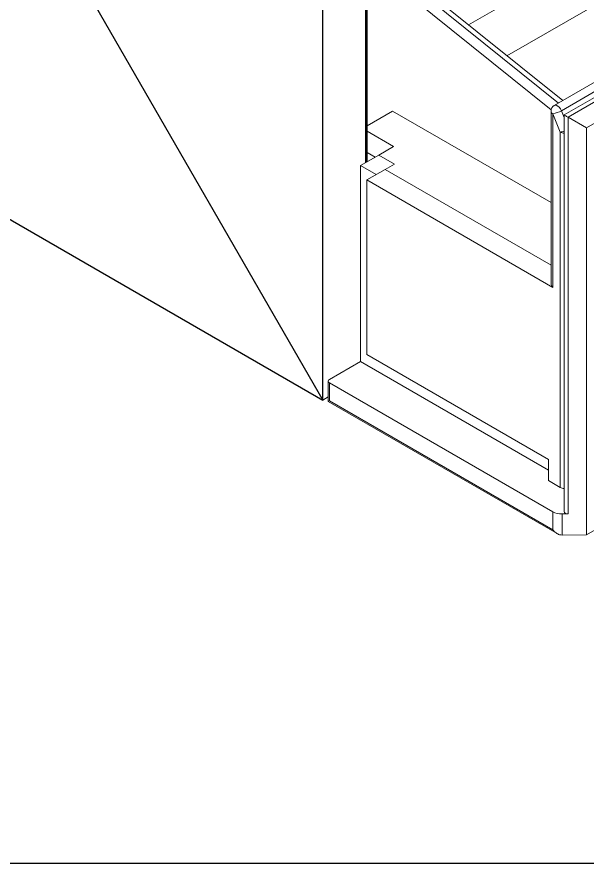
# Model space of a CAD drawing. Header units: millimetres. Extents: x 221 to 2771, y 196 to 840.
# Drawn here: x 2623.4 to 2641, y 542.62 to 568.72 of the extents above; entities that cross this region are included whole.
import ezdxf

# ---------------------------------------------------------------- set-up
doc = ezdxf.new("R2010")
doc.units = ezdxf.units.MM
doc.layers.add('antet_k', color=7, linetype='Continuous')

# ---------------------------------------------------------------- blocks, each defined once
blk = doc.blocks.new('S1.A')
at = {"color": 252}
blk.add_lwpolyline([(2269.172, -494.126), (2269.172, -791.126), (2479.168, -791.126), (2479.168, -494.126)], close=True, dxfattribs=at)
blk = doc.blocks.new('S50_SYF1')
at = {"layer": 'antet_k', "color": 0}
blk.add_blockref('S1.A', (-1500.922, 2845.514), dxfattribs=at)

msp = doc.modelspace()

# ---------------------------------------------------------------- linework, layer by layer
at = {"color": 252, "linetype": 'Continuous'}
for p, q in [((2634.21, 564.244), (2634.21, 623.036)), ((2634.175, 564.224), (2634.175, 622.987)), ((2632.845, 556.896), (2632.845, 622.22)), ((2613.527, 590.356), (2632.845, 556.896)), ((2576.277, 589.553), (2632.845, 556.896))]:
    msp.add_line(p, q, dxfattribs=at)
at = {"color": 7, "linetype": 'Continuous', "lineweight": 15}
for p, q in [((2654.304, 573.781), (2640.294, 565.693)), ((2654.424, 573.709), (2640.417, 565.623)), ((2652.549, 573.232), (2639.99, 565.983)), ((2652.77, 573.073), (2640.212, 565.823)), ((2654.414, 573.049), (2640.983, 565.296)), ((2637.346, 568.471), (2643.654, 572.113)), ((2640.255, 566.135), (2634.21, 570.989)), ((2634.21, 570.418), (2639.895, 565.854)), ((2638.529, 567.521), (2643.654, 570.48)), ((2634.999, 565.81), (2634.21, 565.355)), ((2634.999, 565.81), (2639.89, 562.987)), ((2639.89, 565.809), (2639.89, 560.502)), ((2640.175, 565.162), (2639.949, 565.728)), ((2639.949, 565.728), (2639.949, 560.373)), ((2640.294, 565.693), (2640.294, 553.456)), ((2640.417, 565.623), (2640.417, 553.387)), ((2640.417, 565.623), (2640.983, 565.296)), ((2634.21, 565.188), (2635.027, 564.716)), ((2640.175, 554.2), (2640.175, 565.162)), ((2640.983, 565.296), (2640.983, 552.74)), ((2635.027, 564.716), (2634.575, 564.455)), ((2634.575, 564.455), (2634.009, 564.128)), ((2634.462, 564.39), (2634.21, 564.535)), ((2634.575, 564.455), (2635.056, 564.177)), ((2634.009, 564.128), (2634.009, 558.086)), ((2634.49, 563.851), (2634.009, 564.128)), ((2635.056, 564.177), (2634.773, 564.014)), ((2634.773, 564.014), (2634.207, 563.688)), ((2634.773, 564.014), (2639.89, 561.06)), ((2634.207, 558.298), (2634.207, 563.688)), ((2639.949, 560.373), (2634.207, 563.688)), ((2633.048, 557.531), (2634.009, 558.086)), ((2639.807, 554.739), (2634.009, 558.086)), ((2634.207, 558.298), (2639.807, 555.065)), ((2633.012, 557.482), (2633.012, 556.857)), ((2633.048, 557.433), (2639.942, 553.453)), ((2633.048, 557.433), (2633.048, 556.878)), ((2632.845, 556.896), (2633.012, 556.993)), ((2633.012, 556.857), (2640.081, 552.777)), ((2633.048, 556.878), (2639.942, 552.898)), ((2639.807, 555.065), (2639.807, 554.412)), ((2639.807, 554.412), (2640.175, 554.2)), ((2639.942, 552.898), (2639.942, 553.453)), ((2640.232, 553.385), (2640.417, 553.387)), ((2640.232, 553.385), (2640.232, 552.732)), ((2640.983, 552.74), (2641.929, 553.285)), ((2640.983, 552.74), (2640.232, 552.732))]:
    msp.add_line(p, q, dxfattribs=at)
at = {"color": 8, "linetype": 'Continuous', "lineweight": 15}
for p, q in [((2640.125, 566.06), (2634.21, 570.809)), ((2640.212, 565.823), (2640.294, 565.616))]:
    msp.add_line(p, q, dxfattribs=at)
at = {"color": 8, "linetype": 'Continuous', "lineweight": 15, "flags": 128}
msp.add_lwpolyline([(2640.212, 565.823), (2640.182, 565.881), (2640.143, 565.931), (2640.098, 565.968), (2640.053, 565.989), (2640.011, 565.99), (2639.99, 565.983)], dxfattribs=at)
at = {"color": 7, "linetype": 'Continuous', "lineweight": 15, "flags": 128}
msp.add_lwpolyline([(2640.294, 553.456), (2640.295, 553.449), (2640.304, 553.429), (2640.323, 553.412), (2640.349, 553.398), (2640.381, 553.39), (2640.417, 553.387)], dxfattribs=at)
at = {"color": 7, "linetype": 'Continuous', "lineweight": 15}
for centre, radius, start, end in [((2640.09, 565.809), 0.2, 119.9973, 180), ((2639.806, 566.528), 0.813, 280.1026, 299.914), ((2633.066, 557.482), 0.0524, 110.7854, 249.2161), ((2640.308, 554.448), 0.282, 241.8025, 267.178), ((2640.214, 553.965), 0.58, 242.0128, 271.7294), ((2640.226, 553.302), 0.57, 270.3153, 270.6146)]:
    msp.add_arc(centre, radius, start, end, dxfattribs=at)
at = {"color": 8, "linetype": 'Continuous', "lineweight": 15}
for centre, radius, start, end in [((2639.99, 565.819), 0.101, 185.6959, 245.624), ((2640.086, 565.752), 0.597, 278.6344, 290.4941), ((2640.308, 565.41), 0.282, 241.8025, 267.178)]:
    msp.add_arc(centre, radius, start, end, dxfattribs=at)
at = {"color": 7, "linetype": 'Continuous', "lineweight": 15}
for centre, major_axis, ratio, start_param in [((2640.414, 565.624), (0.12, -0.069), 0.00007, 1.553384), ((2640.09, 560.618), (0.141, 0.245), 0.577335, 2.356235), ((2633.132, 556.927), (0.12, 0.069), 0.00007, 2.356154)]:
    msp.add_ellipse(centre, major_axis=major_axis, ratio=ratio, start_param=start_param, end_param=3.141633, dxfattribs=at)
msp.add_open_spline([(2640.229, 552.732), (2640.202, 552.735), (2640.136, 552.742), (2640.036, 552.801), (2639.972, 552.861), (2639.942, 552.897), (2639.942, 552.898)], degree=3, knots=[0, 0, 0, 0, 0.232801, 0.579598, 0.992602, 1, 1, 1, 1], dxfattribs=at)

# ---------------------------------------------------------------- block references
msp.add_blockref('S50_SYF1', (1793.031, -1511.773))

doc.saveas('drawing.dxf')
